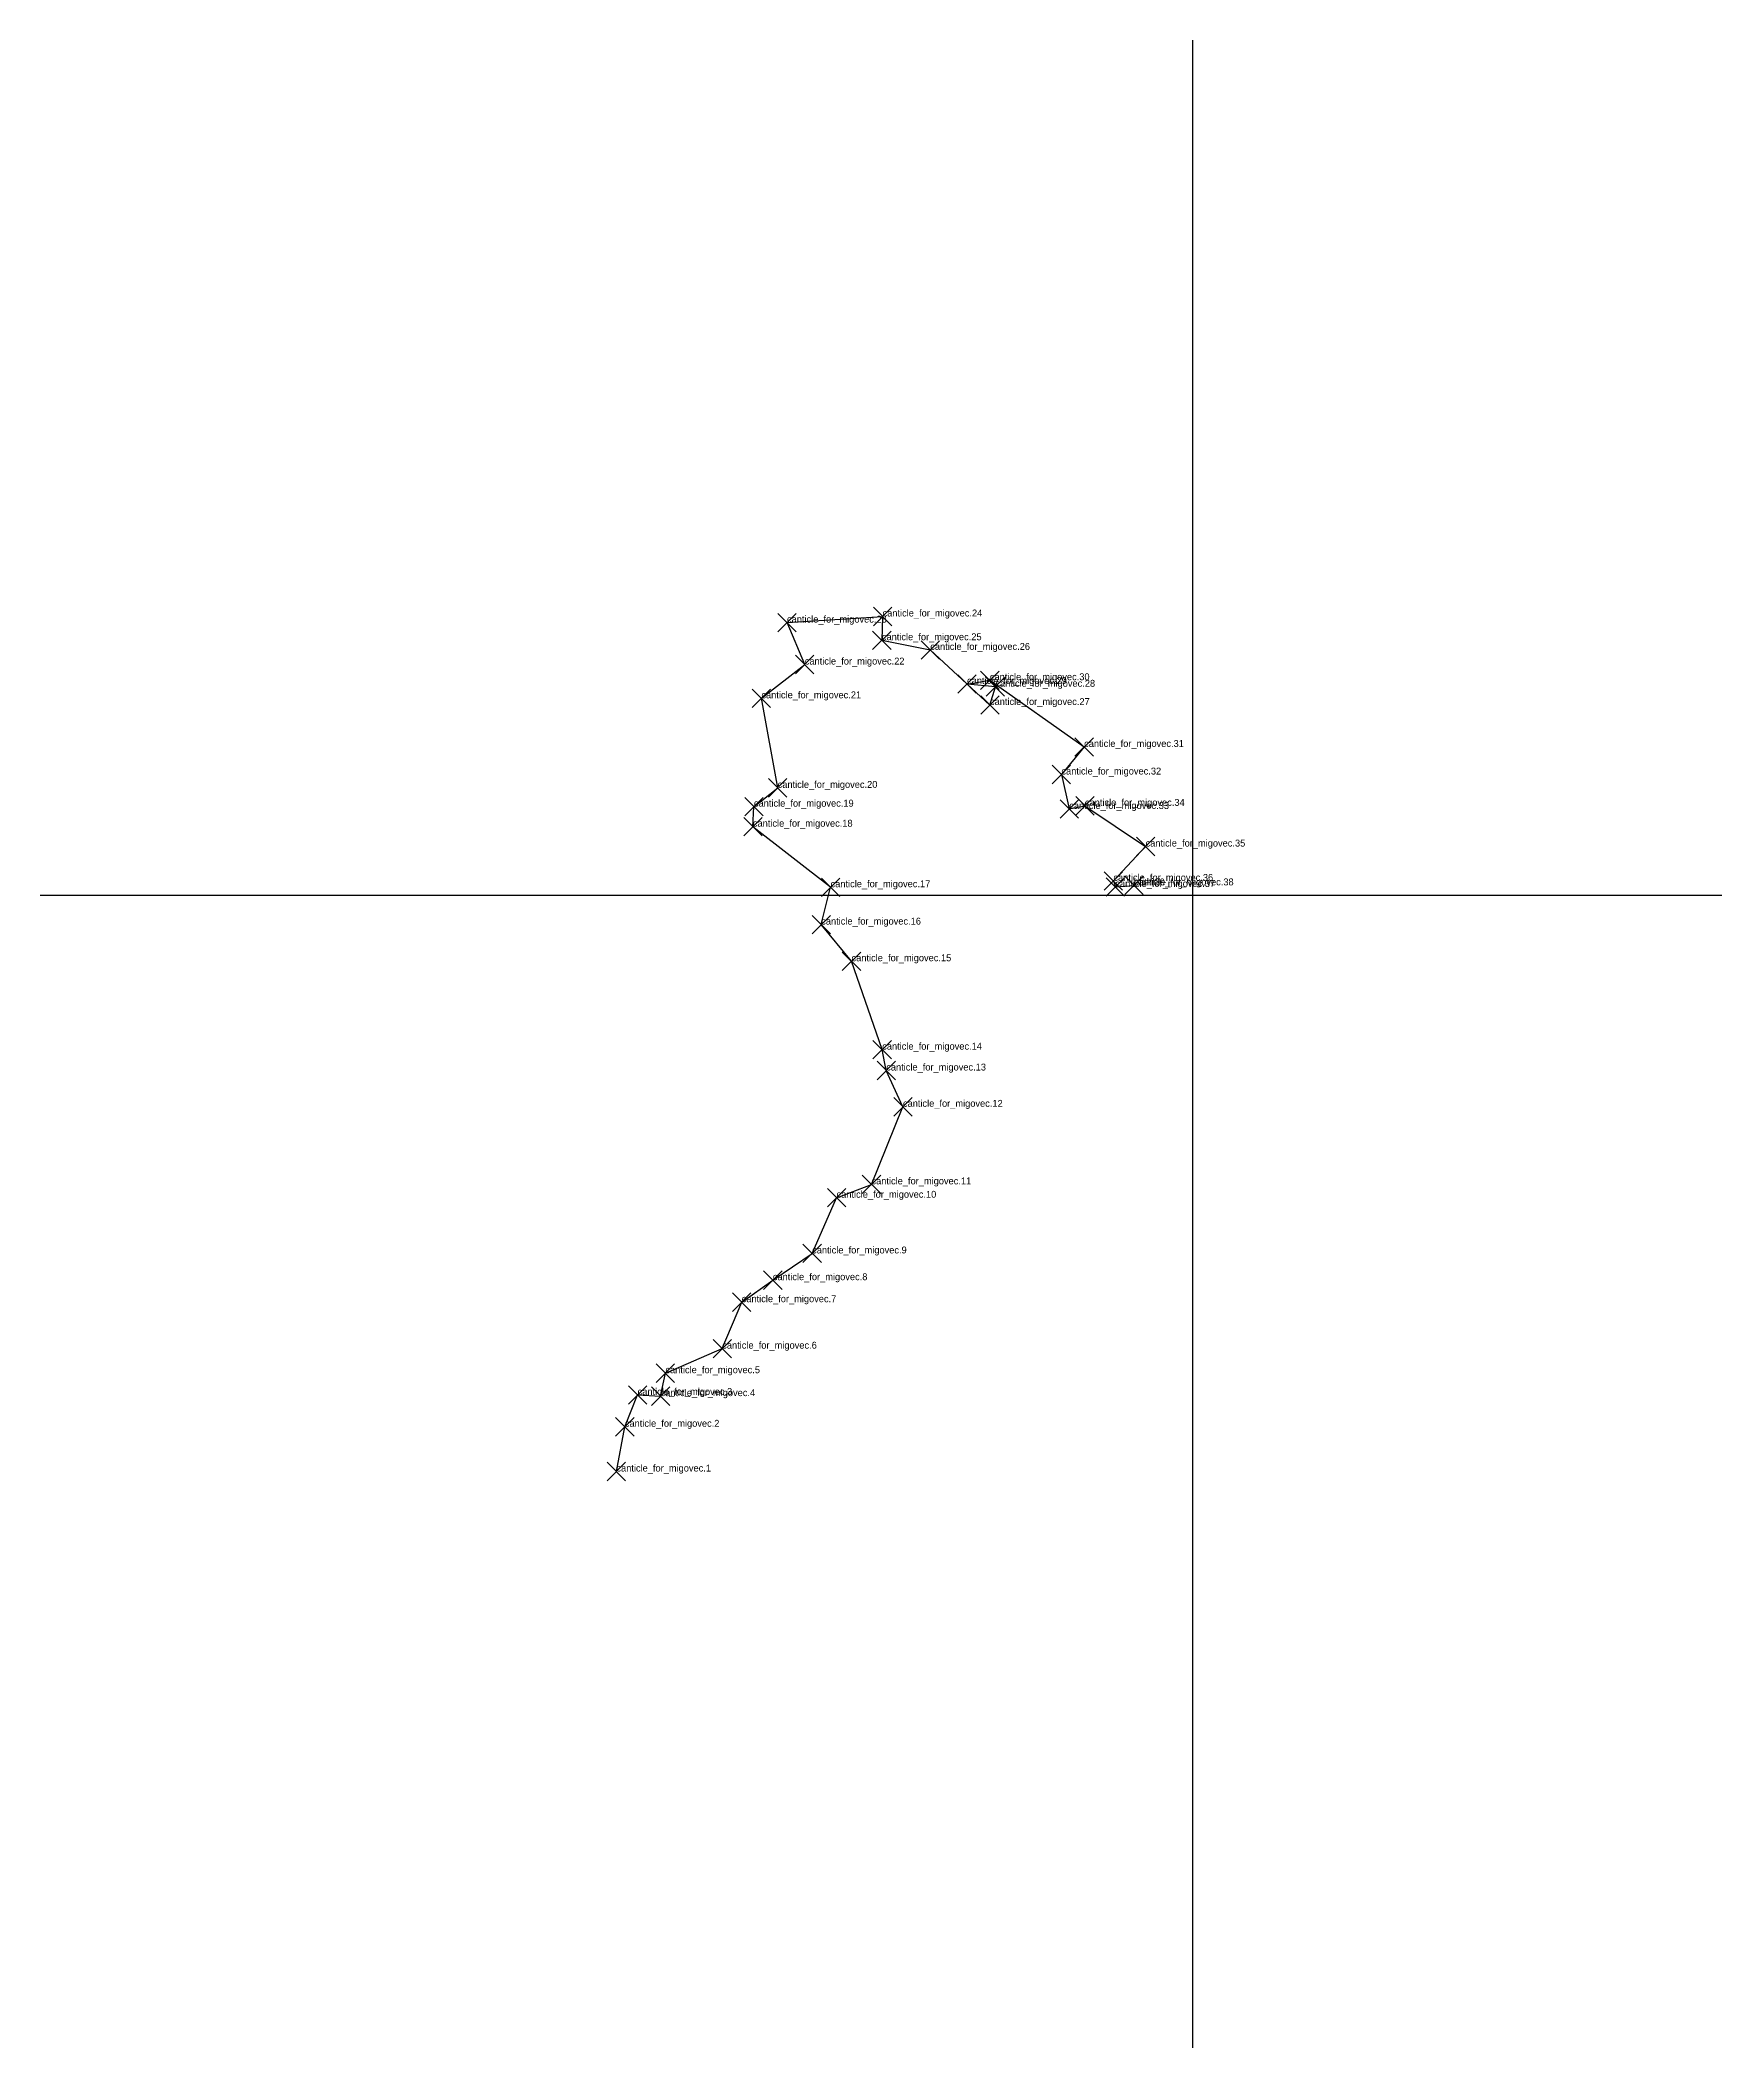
# Model space of a CAD drawing. Extents: x 0 to 146, y 0 to 174.
import ezdxf

# ---------------------------------------------------------------- set-up
doc = ezdxf.new("R2010")
doc.units = 0
doc.header["$PDMODE"] = 3
doc.header["$PDSIZE"] = 0.8
for name, color, linetype in [('CentreLine', 5, 'CONTINUOUS'), ('Grid', 7, 'CONTINUOUS'), ('Labels', 7, 'CONTINUOUS'), ('Stations', 7, 'CONTINUOUS'), ('SurfaceLabels', 7, 'CONTINUOUS'), ('SurfaceStations', 7, 'CONTINUOUS')]:
    doc.layers.add(name, color=color, linetype=linetype)

msp = doc.modelspace()

# ---------------------------------------------------------------- linework, layer by layer
at = {"layer": 'CentreLine'}
for p, q in [((64.8, 123.65, 51.77), (73.09, 124.18, 40.26)), ((73.09, 124.18, 40.26), (73.03, 122.12, 39.71)), ((66.34, 120.01, 51.29), (64.8, 123.65, 51.77)), ((73.03, 122.12, 39.71), (77.23, 121.28, 34.41)), ((77.23, 121.28, 34.41), (82.41, 116.5, 28.39)), ((62.58, 117.08, 51.42), (66.34, 120.01, 51.29)), ((80.42, 118.32, 24.27), (82.4, 118.65, 24.73)), ((82.4, 118.65, 24.73), (90.58, 112.86, 22.7)), ((63.99, 109.31, 51.78), (62.58, 117.08, 51.42)), ((82.88, 118.08, 28.61), (80.42, 118.32, 24.27)), ((82.41, 116.5, 28.39), (82.88, 118.08, 28.61)), ((90.58, 112.86, 22.7), (88.61, 110.47, 22.03)), ((88.61, 110.47, 22.03), (89.29, 107.48, 21.77)), ((61.93, 107.68, 50.84), (63.99, 109.31, 51.78)), ((61.84, 105.94, 50.81), (61.93, 107.68, 50.84)), ((89.29, 107.48, 21.77), (90.65, 107.75, 19.1)), ((90.65, 107.75, 19.1), (95.91, 104.22, 19.16)), ((68.58, 100.69, 51.6), (61.84, 105.94, 50.81)), ((95.91, 104.22, 19.16), (93.12, 101.24, 19.88)), ((93.12, 101.24, 19.88), (93.29, 100.72, 0.28)), ((67.77, 97.45, 51.97), (68.58, 100.69, 51.6)), ((93.29, 100.72, 0.28), (94.9, 100.85)), ((70.4, 94.27, 52.17), (67.77, 97.45, 51.97)), ((73.06, 86.6, 53.06), (70.4, 94.27, 52.17)), ((73.41, 84.79, 52.28), (73.06, 86.6, 53.06)), ((74.86, 81.64, 52.1), (73.41, 84.79, 52.28)), ((72.13, 74.91, 52.5), (74.86, 81.64, 52.1)), ((69.1, 73.75, 53.97), (72.13, 74.91, 52.5)), ((66.98, 68.92, 54.98), (69.1, 73.75, 53.97)), ((63.57, 66.6, 54.57), (66.98, 68.92, 54.98)), ((60.87, 64.69, 55.78), (63.57, 66.6, 54.57)), ((59.18, 60.66, 56.39), (60.87, 64.69, 55.78)), ((54.25, 58.53, 54.91), (59.18, 60.66, 56.39)), ((53.83, 56.54, 54.93), (54.25, 58.53, 54.91)), ((50.73, 53.88, 55.73), (51.84, 56.64, 54.95)), ((51.84, 56.64, 54.95), (53.83, 56.54, 54.93)), ((50, 50, 58.98), (50.73, 53.88, 55.73))]:
    msp.add_line(p, q, dxfattribs=at)
at = {"layer": 'Grid'}
for p, q in [((100, 0), (100, 174.18)), ((0, 100), (145.91, 100))]:
    msp.add_line(p, q, dxfattribs=at)
at = {"layer": 'Stations'}
for p in [(64.8, 123.65, 51.77), (73.09, 124.18, 40.26), (73.03, 122.12, 39.71), (77.23, 121.28, 34.41), (66.34, 120.01, 51.29), (80.42, 118.32, 24.27), (82.4, 118.65, 24.73), (82.88, 118.08, 28.61), (62.58, 117.08, 51.42), (82.41, 116.5, 28.39), (90.58, 112.86, 22.7), (63.99, 109.31, 51.78), (88.61, 110.47, 22.03), (61.93, 107.68, 50.84), (89.29, 107.48, 21.77), (90.65, 107.75, 19.1), (61.84, 105.94, 50.81), (95.91, 104.22, 19.16), (68.58, 100.69, 51.6), (93.12, 101.24, 19.88), (93.29, 100.72, 0.28), (94.9, 100.85), (67.77, 97.45, 51.97), (70.4, 94.27, 52.17), (73.06, 86.6, 53.06), (73.41, 84.79, 52.28), (74.86, 81.64, 52.1), (72.13, 74.91, 52.5), (69.1, 73.75, 53.97), (66.98, 68.92, 54.98), (63.57, 66.6, 54.57), (60.87, 64.69, 55.78), (59.18, 60.66, 56.39), (54.25, 58.53, 54.91), (51.84, 56.64, 54.95), (53.83, 56.54, 54.93), (50.73, 53.88, 55.73), (50, 50, 58.98)]:
    msp.add_point(p, dxfattribs=at)
at = {"layer": 'SurfaceStations'}
msp.add_point((94.9, 100.85), dxfattribs=at)

# ---------------------------------------------------------------- texts
at = {"layer": 'Labels'}
for s, p in [('canticle_for_migovec.23', (64.8, 123.65, 51.77)), ('canticle_for_migovec.24', (73.09, 124.18, 40.26)), ('canticle_for_migovec.25', (73.03, 122.12, 39.71)), ('canticle_for_migovec.22', (66.34, 120.01, 51.29)), ('canticle_for_migovec.26', (77.23, 121.28, 34.41)), ('canticle_for_migovec.29', (80.42, 118.32, 24.27)), ('canticle_for_migovec.30', (82.4, 118.65, 24.73)), ('canticle_for_migovec.28', (82.88, 118.08, 28.61)), ('canticle_for_migovec.21', (62.58, 117.08, 51.42)), ('canticle_for_migovec.27', (82.41, 116.5, 28.39)), ('canticle_for_migovec.31', (90.58, 112.86, 22.7)), ('canticle_for_migovec.20', (63.99, 109.31, 51.78)), ('canticle_for_migovec.32', (88.61, 110.47, 22.03)), ('canticle_for_migovec.19', (61.93, 107.68, 50.84)), ('canticle_for_migovec.33', (89.29, 107.48, 21.77)), ('canticle_for_migovec.34', (90.65, 107.75, 19.1)), ('canticle_for_migovec.18', (61.84, 105.94, 50.81)), ('canticle_for_migovec.35', (95.91, 104.22, 19.16)), ('canticle_for_migovec.17', (68.58, 100.69, 51.6)), ('canticle_for_migovec.36', (93.12, 101.24, 19.88)), ('canticle_for_migovec.37', (93.29, 100.72, 0.28)), ('canticle_for_migovec.38', (94.9, 100.85)), ('canticle_for_migovec.16', (67.77, 97.45, 51.97)), ('canticle_for_migovec.15', (70.4, 94.27, 52.17)), ('canticle_for_migovec.14', (73.06, 86.6, 53.06)), ('canticle_for_migovec.13', (73.41, 84.79, 52.28)), ('canticle_for_migovec.12', (74.86, 81.64, 52.1)), ('canticle_for_migovec.11', (72.13, 74.91, 52.5)), ('canticle_for_migovec.10', (69.1, 73.75, 53.97)), ('canticle_for_migovec.9', (66.98, 68.92, 54.98)), ('canticle_for_migovec.8', (63.57, 66.6, 54.57)), ('canticle_for_migovec.7', (60.87, 64.69, 55.78)), ('canticle_for_migovec.6', (59.18, 60.66, 56.39)), ('canticle_for_migovec.5', (54.25, 58.53, 54.91)), ('canticle_for_migovec.3', (51.84, 56.64, 54.95)), ('canticle_for_migovec.4', (53.83, 56.54, 54.93)), ('canticle_for_migovec.2', (50.73, 53.88, 55.73)), ('canticle_for_migovec.1', (50, 50, 58.98))]:
    msp.add_text(s, height=0.6, dxfattribs=at).set_placement(p)
at = {"layer": 'SurfaceLabels'}
msp.add_text('bath.20', height=0.6, dxfattribs=at).set_placement((94.9, 100.85))

doc.saveas('drawing.dxf')
